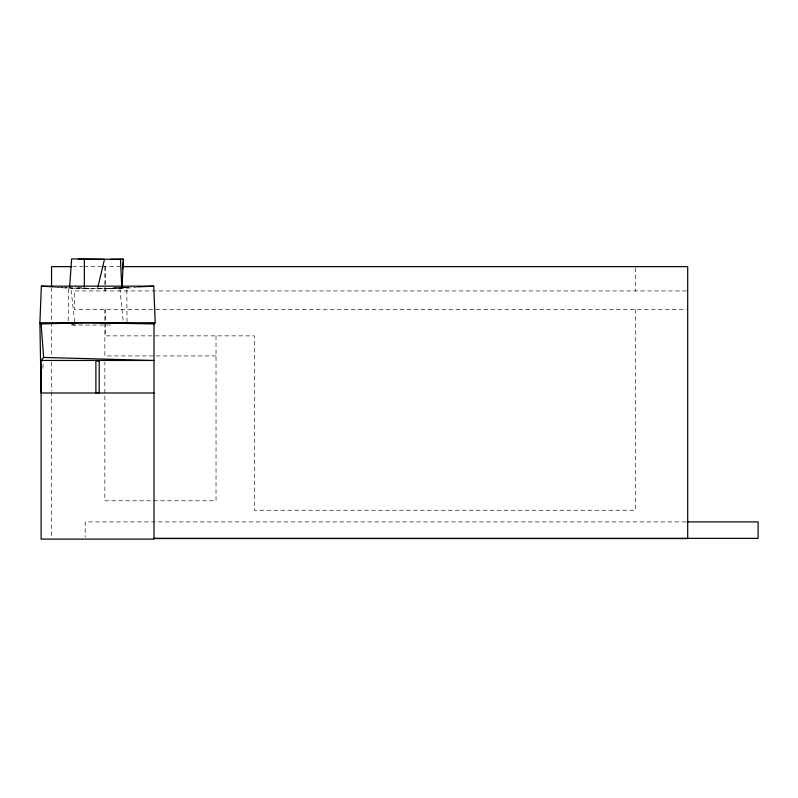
<?xml version="1.0" encoding="UTF-8"?>
<svg xmlns="http://www.w3.org/2000/svg" width="798" height="798" viewBox="0 0 798 798"><rect width="100%" height="100%" fill="white"/><g stroke="black" fill="none" stroke-linecap="round" stroke-linejoin="round"><path stroke-width="0.6" stroke-dasharray="3.99 2.99" d="M68.199 320.776L68.458 288.198L121.855 288.557L136.578 287.45M42.853 368.476L43.291 362.352M54.823 287.27C80.349 289.155 106.184 289.474 131.67 287.24M129.206 287.29L104.897 288.637L126.822 287.539L127.032 323.23M72.708 266.652L82.673 266.652M83.91 266.652L101.346 266.652M102.583 266.652L120.229 266.652M686.45 290.941L74.404 290.941L74.404 309.524L686.45 309.524M110.503 325.025L70.264 325.055M216.029 355.928L104.857 355.928L104.857 309.524M685.821 521.912L85.177 521.912L85.177 537.194M97.556 288.487L121.855 288.557M113.396 287.29L126.822 287.539M64.887 287.27L67.321 287.42M68.538 287.499L84.339 288.487M58.763 287.31L67.241 288.088M77.955 287.3L88.867 288.497M71.65 324.217L75.122 325.245L70.813 287.709M119.86 288.487L123.481 323.798M635.417 267.869L635.417 290.941M635.417 309.524L635.417 510.261L254.382 510.261L254.382 335.868L105.296 335.868L105.296 309.524M216.029 335.868L216.029 500.785L104.857 500.785L104.857 362.122M105.296 266.652L105.296 290.941M104.857 266.652L104.857 290.941M51.541 287.759L51.541 321.275M51.541 322.522L51.541 356.038M51.541 362.242L51.541 390.801M51.541 392.047L51.541 537.303"/><path stroke-width="1.2" d="M53.925 286.861L41.346 286.163L39.9 322.741L41.107 392.995L154.004 392.995M121.924 287.33L123.49 259.28L78.334 259.26M69.606 287.24L71.63 258.901L104.498 259.26L97.825 287.32M122.473 269.016L123.49 259.28L110.772 259.27M155.201 322.741L154.004 323.928L154.004 539.099L41.107 539.099L41.107 360.457L43.641 357.444L41.107 323.928L39.9 322.741L155.201 322.741L153.755 286.163L137.735 286.881M41.107 323.928L86.942 322.741L154.004 323.928M41.346 286.163L153.755 286.163M71.461 266.652L51.541 266.652L51.541 286.512M122.503 266.652L687.696 266.652L687.696 538.54L153.625 538.54M41.107 360.457L154.004 360.457L43.641 357.444M687.068 521.912L758.1 521.912L758.1 538.361L153.715 538.361M120.448 259.27L121.795 287.33M84.339 259.27L84.339 287.27M99.211 360.457L97.765 361.155L95.89 360.457L95.89 392.995L97.675 392.397L99.211 392.995L99.211 360.457"/></g></svg>
